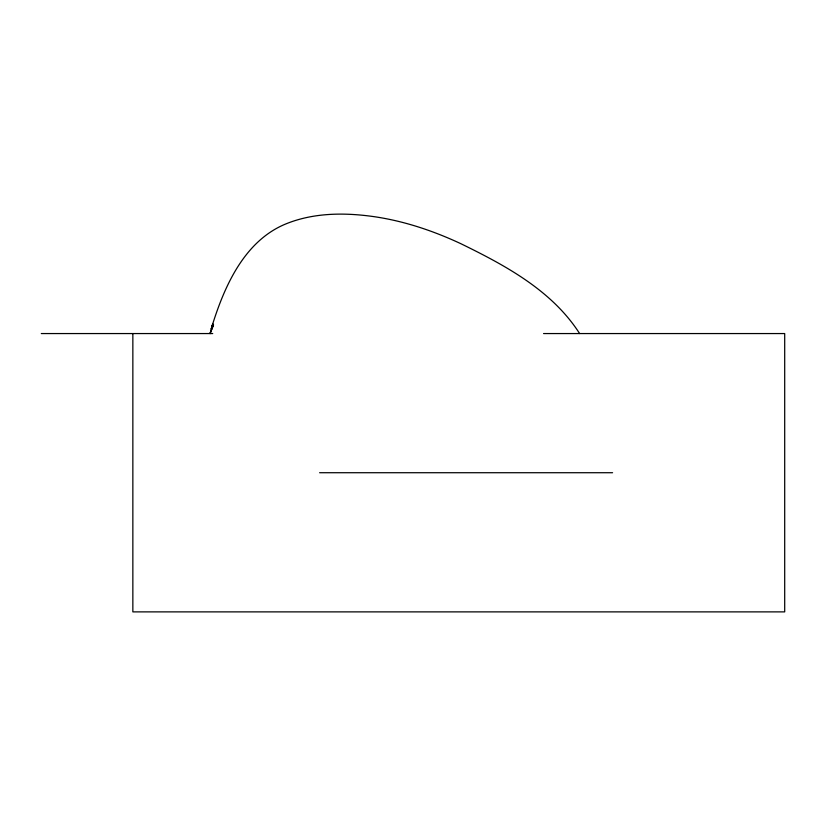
<?xml version="1.0" encoding="UTF-8"?>
<svg xmlns="http://www.w3.org/2000/svg" width="826" height="826" viewBox="0 0 826 826"><rect width="100%" height="100%" fill="white"/><g stroke="black" fill="none" stroke-linecap="round" stroke-linejoin="round"><path stroke-width="1.24" d="M210.083 333.559L213.511 324.814L210.083 333.559L212.809 323.802M211.311 328.696L213.273 322.181C225.777 283.163 245.849 240.025 286.323 223.732C314.283 212.468 345.371 212.489 374.798 216.763C404.699 221.203 433.598 230.97 460.929 243.732C505.584 265.549 552.078 290.566 579.625 333.559M211.208 329.027L212.726 324.112M41.3 333.559L212.726 333.559M543.56 333.559L784.7 333.559L784.7 611.88L132.852 611.88L132.852 333.559M319.621 472.72L612.582 472.72"/></g></svg>
